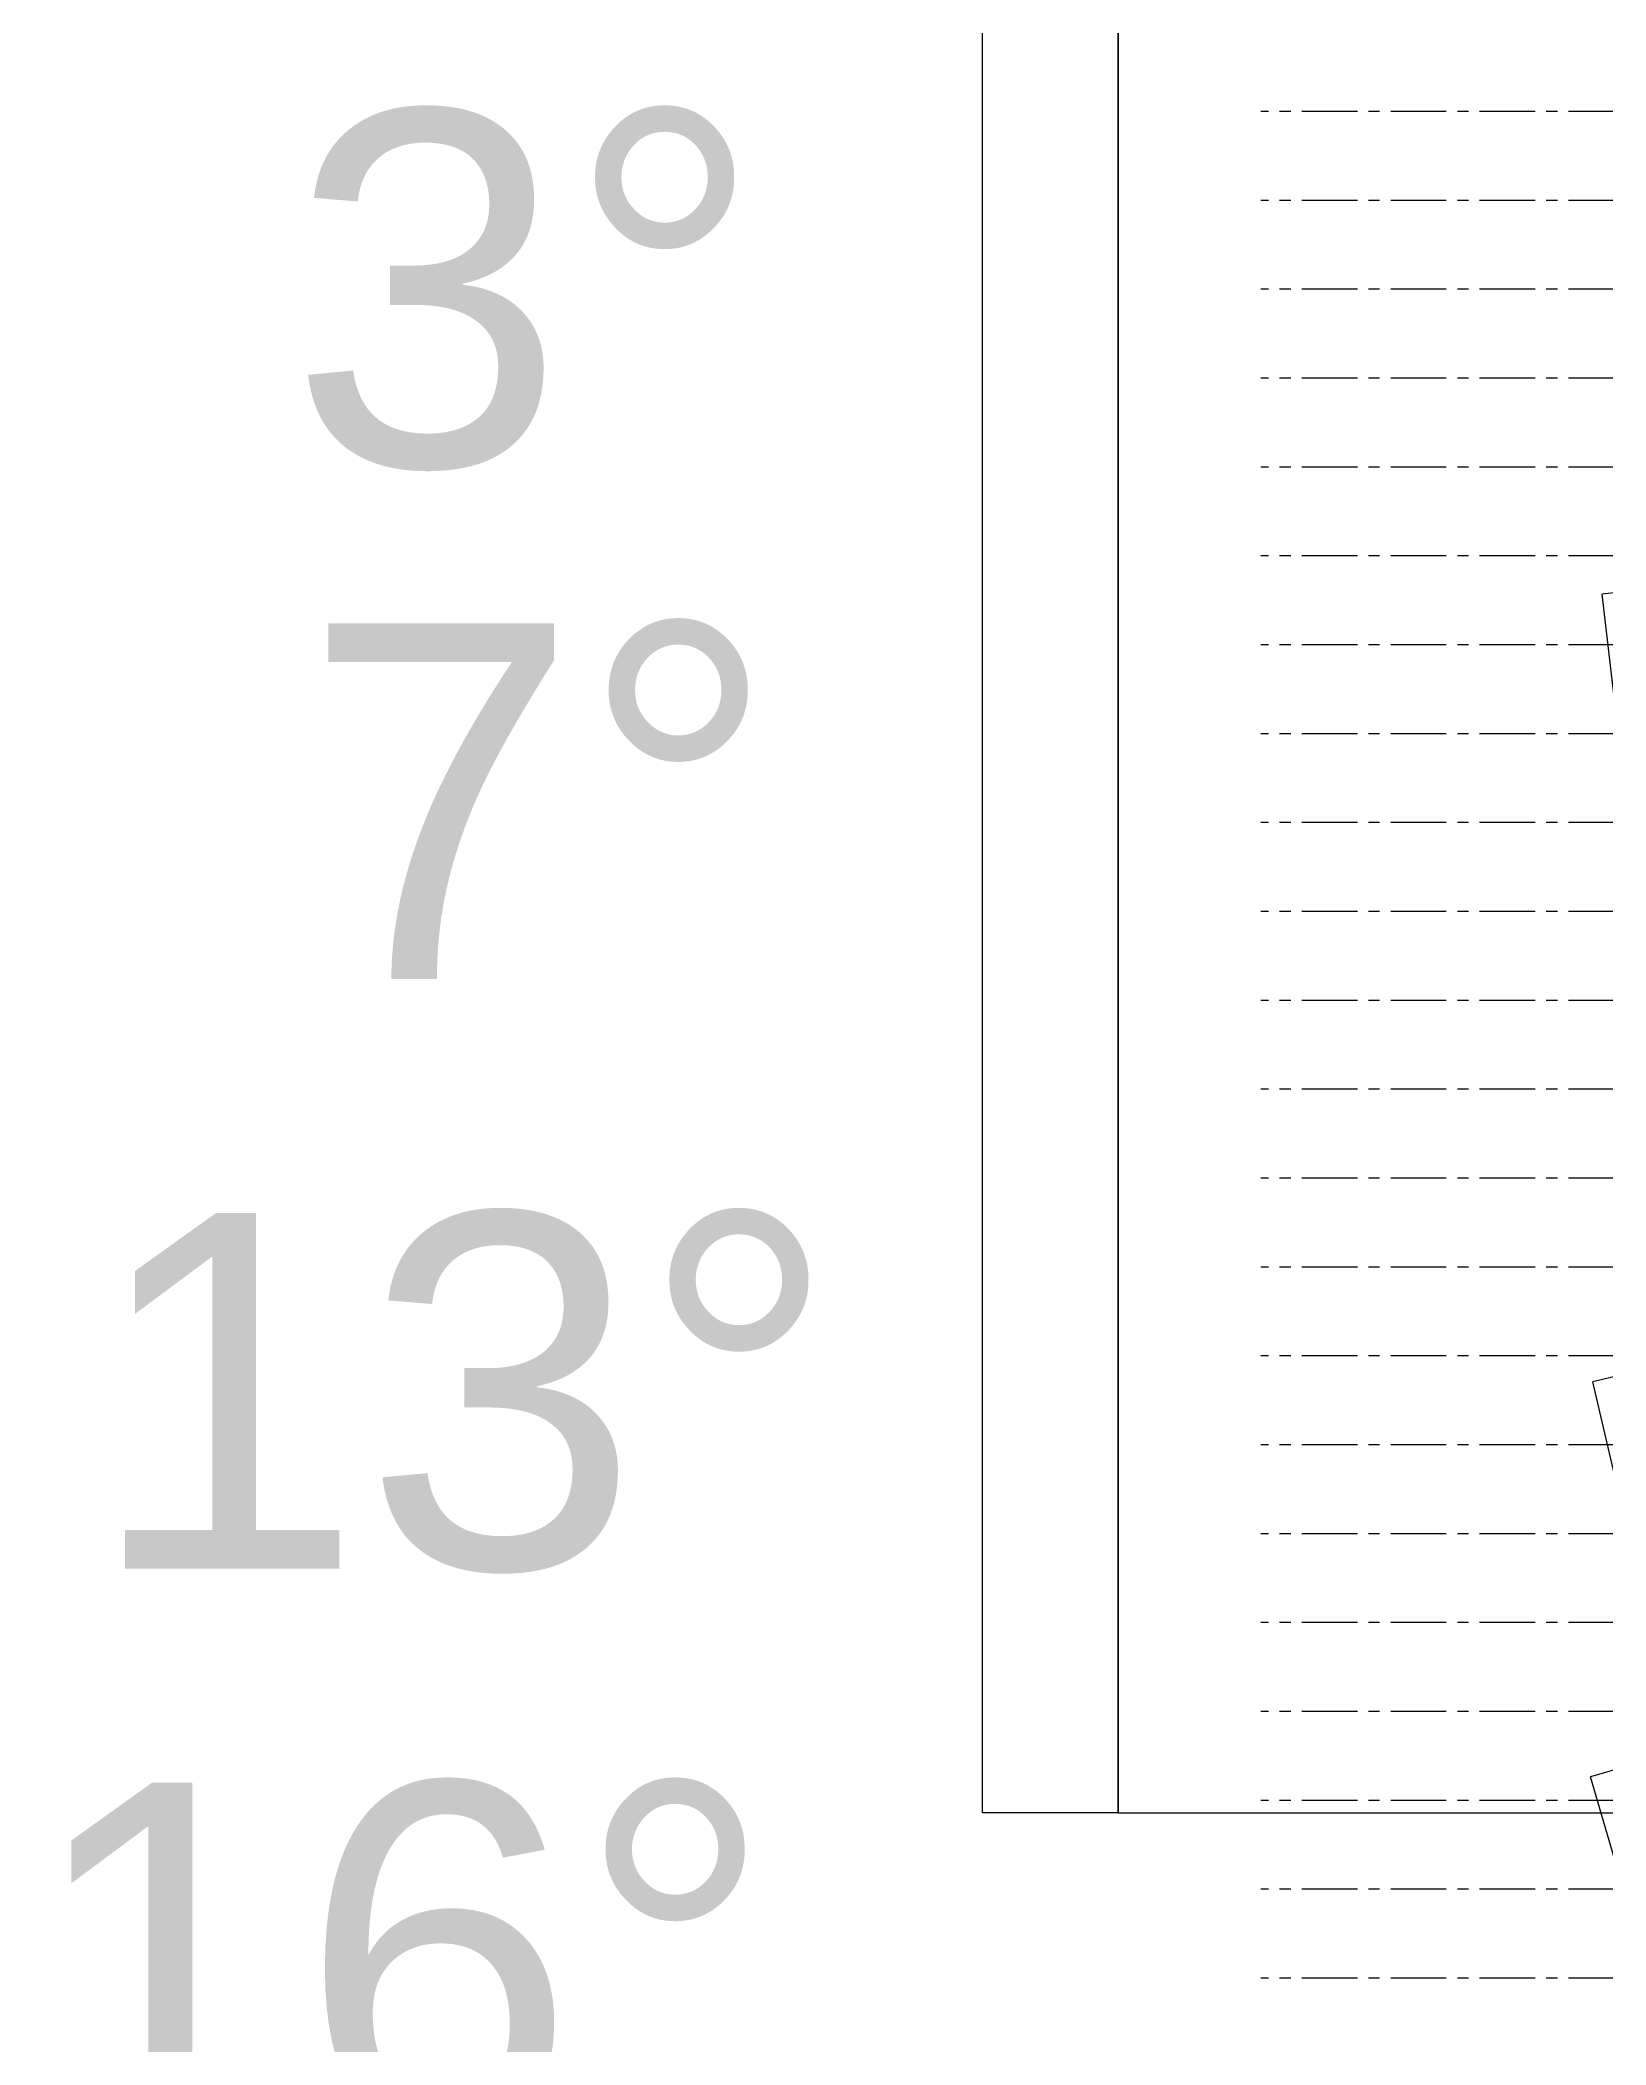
# Model space of a CAD drawing. Header units: inches. Extents: x -89 to 2397, y -1685 to 216.
# Drawn here: x 161.65 to 196.88, y 79.34 to 124.45 of the extents above; entities that cross this region are included whole.
import ezdxf

# ---------------------------------------------------------------- set-up
doc = ezdxf.new("R2010")
doc.units = ezdxf.units.IN
doc.header["$MEASUREMENT"] = 0
doc.linetypes.add('CENTER', pattern=[2, 1.25, -0.25, 0.25, -0.25])
for name, color, linetype in [('Dimensions', 3, 'CENTER'), ('PCB', 4, 'Continuous'), ('SensorEmitter', 2, 'Continuous')]:
    doc.layers.add(name, color=color, linetype=linetype)
doc.styles.get("Standard").update_dxf_attribs({"font": 'arial.ttf', "height": 8})
doc.dimstyles.get("Standard").update_dxf_attribs({"dimtxt": 0.18, "dimasz": 0.18, "dimexe": 0.18, "dimexo": 0.0625, "dimgap": 0.09, "dimtad": 0, "dimtih": 1, "dimtoh": 1, "dimdec": 1, "dimzin": 0, "dimdsep": 46, "dimtxsty": 'Standard', "dimcen": 0.09, "dimadec": 0, "dimazin": 0, "dimtfac": 1, "dimtdec": 4, "dimtofl": 0, "dimtmove": 0, "dimatfit": 3, "dimfxl": 1, "dimtolj": 1, "dimtzin": 0, "dimarcsym": 0})

# ---------------------------------------------------------------- blocks, each defined once
blk = doc.blocks.new('Sensor')
at = {"layer": 'SensorEmitter'}
for p, q in [((21.518, -22.372), (27.268, -22.372)), ((21.518, -23.172), (21.518, -22.372)), ((27.268, -23.172), (27.268, -22.372)), ((21.893, -23.172), (21.518, -23.172)), ((21.893, -28.572), (21.893, -23.172)), ((26.893, -28.572), (26.893, -23.172)), ((27.268, -23.172), (26.893, -23.172))]:
    blk.add_line(p, q, dxfattribs=at)
blk.add_arc((24.393, -28.572), 2.5, 180, 0, dxfattribs=at)
blk = doc.blocks.new('*D77')
at = {"layer": 'Defpoints', "color": 0}
for p in [(166.904, 84.568), (186.154, 84.568), (184.994, 81.95), (179.81, 80.438), (169.927, 79.963)]:
    blk.add_point(p, dxfattribs=at)
at = {"layer": 'Dimensions', "color": 0, "insert": (169.725, 81.186), "char_height": 8, "attachment_point": 5}
blk.add_mtext('\\A1;16%%d', dxfattribs=at)
blk = doc.blocks.new('*D78')
at = {"layer": 'Defpoints', "color": 0}
for p in [(184.844, 90.439), (179.586, 89.212), (174.496, 85.702), (166.904, 84.568), (186.154, 84.568)]:
    blk.add_point(p, dxfattribs=at)
at = {"layer": 'Dimensions', "color": 0, "insert": (171.16, 94), "char_height": 8, "attachment_point": 5}
blk.add_mtext('\\A1;13%%d', dxfattribs=at)
blk = doc.blocks.new('*D79')
at = {"layer": 'Defpoints', "color": 0}
for p in [(184.579, 107.363), (179.215, 106.737), (174.168, 91.733), (166.904, 84.568), (186.154, 84.568)]:
    blk.add_point(p, dxfattribs=at)
at = {"layer": 'Dimensions', "color": 0, "insert": (172.902, 107.326), "char_height": 8, "attachment_point": 5}
blk.add_mtext('\\A1;7%%d', dxfattribs=at)
blk = doc.blocks.new('*D80')
at = {"layer": 'Defpoints', "color": 0}
for p in [(179.044, 115.535), (184.435, 115.85), (173.613, 94.774), (166.904, 84.568), (186.154, 84.568)]:
    blk.add_point(p, dxfattribs=at)
at = {"layer": 'Dimensions', "color": 0, "insert": (172.595, 118.807), "char_height": 8, "attachment_point": 5}
blk.add_mtext('\\A1;3%%d', dxfattribs=at)

msp = doc.modelspace()

# ---------------------------------------------------------------- linework, layer by layer
for q in [(185.903, 167.368), (205.153, 84.568)]:
    msp.add_line((185.903, 84.568), q)
at = {"layer": 'Dimensions'}
for p, q in [((203.289, 122.844), (189.112, 122.844)), ((203.289, 120.844), (189.112, 120.844)), ((203.289, 118.844), (189.112, 118.844)), ((203.289, 116.844), (189.112, 116.844)), ((203.289, 114.844), (189.112, 114.844)), ((203.289, 112.844), (189.112, 112.844)), ((203.289, 110.844), (189.112, 110.844)), ((203.289, 108.844), (189.112, 108.844)), ((203.289, 106.844), (189.112, 106.844)), ((203.289, 104.844), (189.112, 104.844)), ((203.289, 102.844), (189.112, 102.844)), ((203.289, 100.844), (189.112, 100.844)), ((203.289, 98.844), (189.112, 98.844)), ((203.289, 96.844), (189.112, 96.844)), ((203.289, 94.844), (189.112, 94.844)), ((203.289, 92.844), (189.112, 92.844)), ((203.289, 90.844), (189.112, 90.844)), ((203.289, 88.844), (189.112, 88.844)), ((203.289, 86.844), (189.112, 86.844)), ((203.289, 84.844), (189.112, 84.844)), ((203.289, 82.844), (189.112, 82.844)), ((203.289, 80.844), (189.112, 80.844))]:
    msp.add_line(p, q, dxfattribs=at)
at = {"layer": 'PCB'}
for p, q in [((182.852, 84.568), (182.852, 167.368)), ((185.903, 167.368), (185.903, 84.568)), ((185.903, 84.568), (182.852, 84.568))]:
    msp.add_line(p, q, dxfattribs=at)

# ---------------------------------------------------------------- block references
for p, rotation in [((177.736, 82.306), 96.65661201019374), ((180.995, 62.625), 103.1381072266862), ((182.697, 52.931), 106.2658203315081)]:
    msp.add_blockref('Sensor', p, dxfattribs=dict(rotation=rotation))

# ---------------------------------------------------------------- dimensions: what is measured, and where the dimension line sits
at = {"layer": 'Dimensions'}
for base, line1, picture, middle in [((173.613, 94.774), ((184.435, 115.85), (179.044, 115.535)), '*D80', (172.595, 118.807)), ((174.168, 91.733), ((184.579, 107.363), (179.215, 106.737)), '*D79', (172.902, 107.326)), ((174.496, 85.702), ((184.844, 90.439), (179.586, 89.212)), '*D78', (171.16, 94)), ((169.927, 79.963), ((184.994, 81.95), (179.81, 80.438)), '*D77', (169.725, 81.186))]:
    dim = msp.add_angular_dim_2l(base=base, line1=line1, line2=((166.904, 84.568), (186.154, 84.568)), dimstyle='Standard', override={"dimse1": 1, "dimse2": 1, "dimsd1": 1, "dimsd2": 1}, dxfattribs=at)
    dim.commit()
    dim.dimension.update_dxf_attribs({"geometry": picture, "text_midpoint": middle, "dimtype": 162})

doc.saveas('drawing.dxf')
